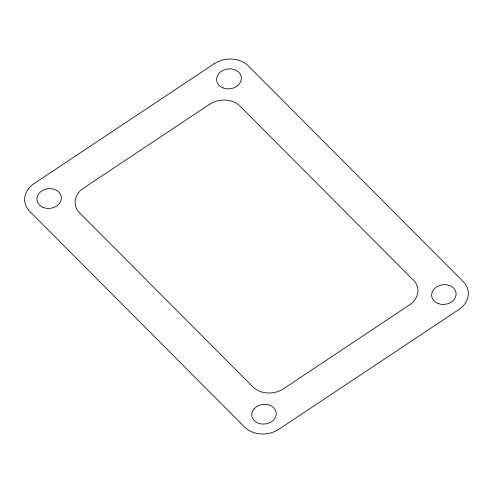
<?xml version="1.0" encoding="UTF-8"?>
<svg xmlns="http://www.w3.org/2000/svg" width="493" height="493" viewBox="0 0 493 493"><rect width="100%" height="100%" fill="white"/><g stroke="black" fill="none" stroke-linecap="round" stroke-linejoin="round"><path stroke-width="0.74" d="M254.111 408.839L252.589 411.168A12.276 9.854 -7 0 0 262.763 424.085L265.955 423.875A12.276 9.854 -7 0 0 274.453 408.58A12.276 9.854 -7 0 0 254.111 408.839M214.11 63.788L34.19 183.507A24.551 19.72 -6.6 0 0 29.746 211.417L244.633 427.098A24.545 19.683 -7 0 0 278.97 429.2L458.823 309.579A24.545 19.72 -7.5 0 0 463.26 281.632L248.373 65.957A24.453 19.64 -6.9 0 0 214.11 63.788M209.796 104.109L83.28 188.301A21.865 17.551 -7 0 0 79.391 212.717L253.168 387.128A21.865 17.551 -7 0 0 283.21 388.965L409.732 304.779A21.865 17.551 -7 0 0 413.621 280.357L239.844 105.946A21.865 17.551 -7 0 0 209.796 104.109M438.758 303.737A12.276 9.854 -7 0 0 456.056 293.089A12.276 9.854 -7 0 0 436.786 286.784A12.276 9.854 -7 0 0 438.758 303.737M43.211 207.436A12.276 9.854 -7 0 0 61.378 197.829A12.276 9.854 -7 0 0 42.829 190.341A12.276 9.854 -7 0 0 43.211 207.436M223.07 87.902A12.424 9.971 -7 0 0 241.373 78.06A12.424 9.971 -7 0 0 222.509 70.61A12.424 9.971 -7 0 0 223.07 87.902"/></g></svg>
